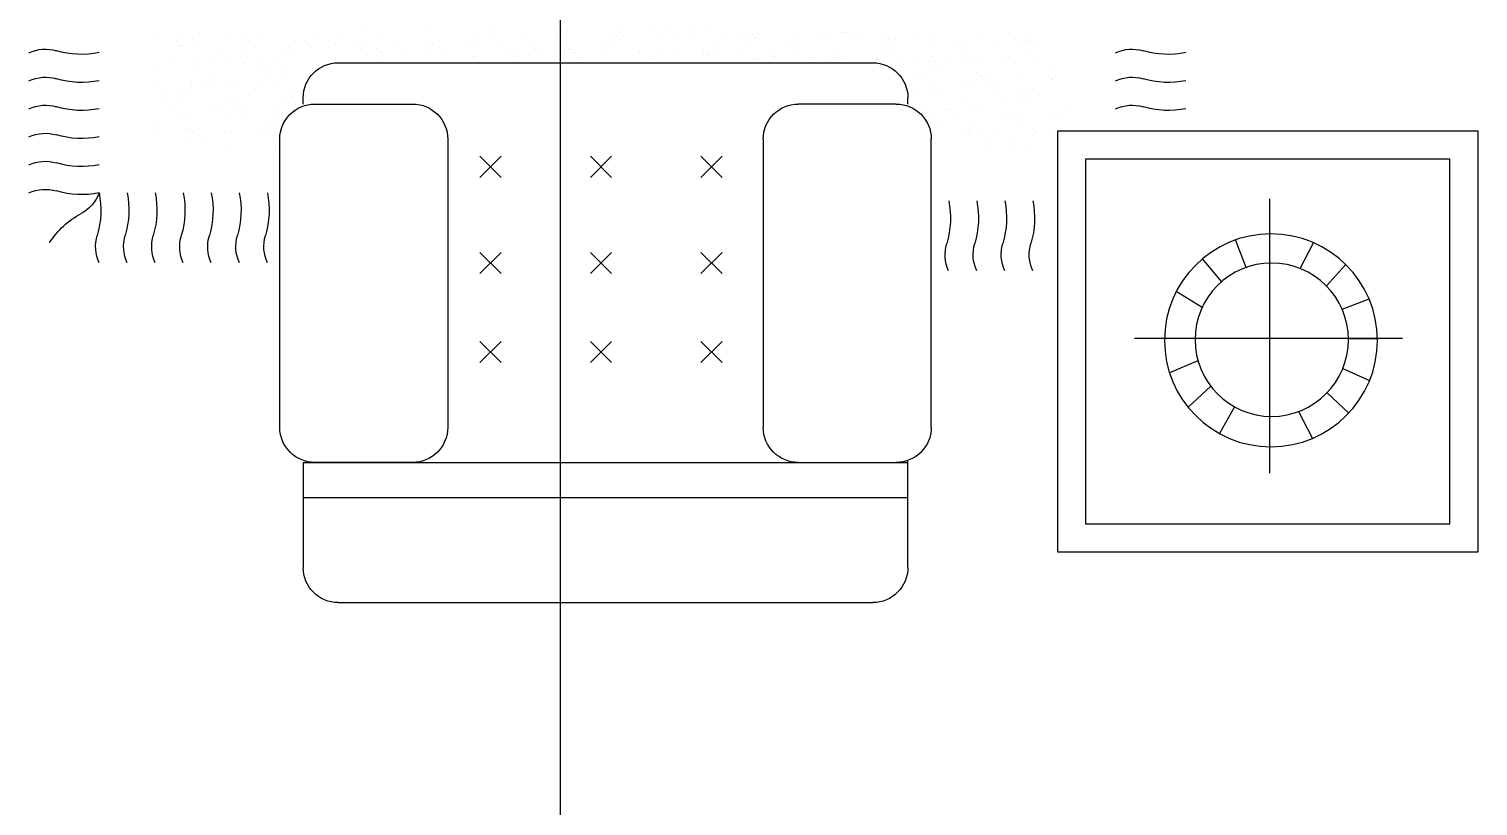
# Model space of a CAD drawing. Header units: millimetres. Extents: x 1203 to 40067, y 460 to 24960.
# Drawn here: x 17071 to 19138, y 13141 to 14250 of the extents above; entities that cross this region are included whole.
import ezdxf

# ---------------------------------------------------------------- set-up
doc = ezdxf.new("R2010")
doc.units = ezdxf.units.MM
for name, color, linetype in [('DOTE', 1, 'Continuous'), ('JJ', 252, 'Continuous'), ('LVTRY', 6, 'Continuous'), ('SPACE', 3, 'Continuous')]:
    doc.layers.add(name, color=color, linetype=linetype)
doc.styles.add('DIM_FONT', font='SIMPLEX.shx', dxfattribs={"width": 0.8})

# ---------------------------------------------------------------- blocks, each defined once
blk = doc.blocks.new('_C0FZY')
at = {"layer": 'JJ', "color": 8}
for p, q in [((737.7, -1941.5), (737.7, -1941.5)), ((798.9, -1940.9), (798.9, -1940.9)), ((889.6, -1941), (889.6, -1941)), ((992.2, -1938.5), (992.2, -1938.5)), ((996, -1939), (996, -1939)), ((1069.3, -1941.8), (1069.3, -1941.8)), ((1118.3, -1940.2), (1118.3, -1940.2)), ((1126.5, -1941.6), (1126.5, -1941.6)), ((1144.1, -1938.1), (1144.1, -1938.1)), ((1167.2, -1938.6), (1167.2, -1938.6)), ((1193, -1937.1), (1193, -1937.1)), ((1216.1, -1937), (1216.1, -1937)), ((1246.8, -1935.6), (1246.8, -1935.6)), ((1265.1, -1935.4), (1265.1, -1935.4)), ((1314, -1933.8), (1314, -1933.8)), ((1314.2, -1938.2), (1314.2, -1938.2)), ((1390.1, -1935.2), (1390.1, -1935.2)), ((1398.7, -1935.1), (1398.7, -1935.1)), ((1404.4, -1940.4), (1404.4, -1940.4)), ((1497.6, -1939.4), (1497.6, -1939.4)), ((1501.9, -1934.7), (1501.9, -1934.7)), ((1592.1, -1936.9), (1592.1, -1936.9)), ((1685.3, -1935.9), (1685.3, -1935.9)), ((1719.7, -1941.7), (1719.7, -1941.7)), ((1749.1, -1940.4), (1749.1, -1940.4)), ((1851.4, -1942.5), (1851.4, -1942.5)), ((1916.8, -1939.8), (1916.8, -1939.8)), ((726.7, -1953), (726.7, -1953)), ((730.8, -1952.2), (730.8, -1952.2)), ((734.5, -1951.1), (734.5, -1951.1)), ((746.8, -1953.3), (746.8, -1953.3)), ((751.1, -1948.6), (751.1, -1948.6)), ((775.7, -1951.4), (775.7, -1951.4)), ((824.6, -1949.8), (824.6, -1949.8)), ((826, -1961.5), (826, -1961.5)), ((841.3, -1950.8), (841.3, -1950.8)), ((866.1, -1952), (866.1, -1952)), ((873.6, -1948.2), (873.6, -1948.2)), ((922.5, -1946.6), (922.5, -1946.6)), ((928.6, -1959.1), (928.6, -1959.1)), ((931.5, -1949.2), (931.5, -1949.2)), ((933.3, -1962.4), (933.3, -1962.4)), ((934.5, -1949.8), (934.5, -1949.8)), ((938.8, -1945.1), (938.8, -1945.1)), ((971.4, -1945), (971.4, -1945)), ((985.4, -1949.2), (985.4, -1949.2)), ((1020.4, -1943.4), (1020.4, -1943.4)), ((1029, -1947.3), (1029, -1947.3)), ((1063.2, -1950.1), (1063.2, -1950.1)), ((1080.5, -1958.6), (1080.5, -1958.6)), ((1122.2, -1946.3), (1122.2, -1946.3)), ((1128.6, -1947.3), (1128.6, -1947.3)), ((1130.3, -1960.5), (1130.3, -1960.5)), ((1183.2, -1956.1), (1183.2, -1956.1)), ((1216.7, -1943.8), (1216.7, -1943.8)), ((1240, -1946.3), (1240, -1946.3)), ((1260.2, -1948.2), (1260.2, -1948.2)), ((1309.9, -1942.9), (1309.9, -1942.9)), ((1325.6, -1945.4), (1325.6, -1945.4)), ((1327.4, -1958.7), (1327.4, -1958.7)), ((1335.1, -1955.6), (1335.1, -1955.6)), ((1384.2, -1962.5), (1384.2, -1962.5)), ((1386.5, -1962.8), (1386.5, -1962.8)), ((1435.4, -1961.2), (1435.4, -1961.2)), ((1437.7, -1953.1), (1437.7, -1953.1)), ((1457.3, -1946.3), (1457.3, -1946.3)), ((1484.4, -1959.6), (1484.4, -1959.6)), ((1494.5, -1943.3), (1494.5, -1943.3)), ((1522.7, -1943.6), (1522.7, -1943.6)), ((1524.4, -1956.8), (1524.4, -1956.8)), ((1533.3, -1958), (1533.3, -1958)), ((1571.9, -1959), (1571.9, -1959)), ((1582.2, -1956.4), (1582.2, -1956.4)), ((1589.7, -1952.7), (1589.7, -1952.7)), ((1631.2, -1954.8), (1631.2, -1954.8)), ((1654.3, -1944.4), (1654.3, -1944.4)), ((1662.1, -1961.2), (1662.1, -1961.2)), ((1680.1, -1953.2), (1680.1, -1953.2)), ((1685.5, -1960.9), (1685.5, -1960.9)), ((1692.3, -1950.2), (1692.3, -1950.2)), ((1721.5, -1954.9), (1721.5, -1954.9)), ((1729.1, -1951.6), (1729.1, -1951.6)), ((1755.3, -1960.2), (1755.3, -1960.2)), ((1759.6, -1955.5), (1759.6, -1955.5)), ((1778, -1950), (1778, -1950)), ((1826.9, -1948.4), (1826.9, -1948.4)), ((1844.2, -1949.7), (1844.2, -1949.7)), ((1849.8, -1957.7), (1849.8, -1957.7)), ((1854.1, -1963.2), (1854.1, -1963.2)), ((1875.9, -1946.8), (1875.9, -1946.8)), ((1918.5, -1953), (1918.5, -1953)), ((1924.8, -1945.2), (1924.8, -1945.2)), ((1940, -1957.9), (1940, -1957.9)), ((1943, -1956.7), (1943, -1956.7)), ((1946.9, -1947.2), (1946.9, -1947.2)), ((1947.3, -1952.1), (1947.3, -1952.1)), ((1973.8, -1943.6), (1973.8, -1943.6)), ((723.6, -1978.5), (723.6, -1978.5)), ((736.2, -1964.3), (736.2, -1964.3)), ((750.2, -1983.6), (750.2, -1983.6)), ((762.4, -1982), (762.4, -1982)), ((799.2, -1982), (799.2, -1982)), ((803.5, -1975.4), (803.5, -1975.4)), ((816.8, -1977.6), (816.8, -1977.6)), ((821.1, -1972.9), (821.1, -1972.9)), ((848.1, -1980.4), (848.1, -1980.4)), ((865, -1979.6), (865, -1979.6)), ((868.9, -1972.6), (868.9, -1972.6)), ((897.1, -1978.8), (897.1, -1978.8)), ((911.3, -1975.1), (911.3, -1975.1)), ((921.8, -1969.8), (921.8, -1969.8)), ((946, -1977.2), (946, -1977.2)), ((1716.9, -1981.9), (954.4, -1981.9)), ((994.9, -1975.6), (994.9, -1975.6)), ((1000.5, -1973.5), (1000.5, -1973.5)), ((1004.5, -1974.1), (1004.5, -1974.1)), ((1008.8, -1969.4), (1008.8, -1969.4)), ((1016.9, -1979.1), (1016.9, -1979.1)), ((1043.9, -1974), (1043.9, -1974)), ((1065.9, -1970.7), (1065.9, -1970.7)), ((1092.8, -1972.4), (1092.8, -1972.4)), ((1099, -1971.6), (1099, -1971.6)), ((1119.6, -1976.6), (1119.6, -1976.6)), ((1141.8, -1970.8), (1141.8, -1970.8)), ((1176.4, -1966.8), (1176.4, -1966.8)), ((1190.7, -1969.2), (1190.7, -1969.2)), ((1192.2, -1970.6), (1192.2, -1970.6)), ((1196.5, -1965.9), (1196.5, -1965.9)), ((1197.6, -1971.6), (1197.6, -1971.6)), ((1239.6, -1967.6), (1239.6, -1967.6)), ((1263, -1968.9), (1263, -1968.9)), ((1264.7, -1982.1), (1264.7, -1982.1)), ((1271.5, -1976.1), (1271.5, -1976.1)), ((1286.7, -1968.1), (1286.7, -1968.1)), ((1288.6, -1966), (1288.6, -1966)), ((1337.5, -1964.4), (1337.5, -1964.4)), ((1374.1, -1973.7), (1374.1, -1973.7)), ((1379.9, -1967.1), (1379.9, -1967.1)), ((1394.6, -1969.7), (1394.6, -1969.7)), ((1430.9, -1963.9), (1430.9, -1963.9)), ((1460, -1967), (1460, -1967)), ((1461.7, -1980.2), (1461.7, -1980.2)), ((1474.4, -1964.7), (1474.4, -1964.7)), ((1526.1, -1973.2), (1526.1, -1973.2)), ((1567.6, -1963.7), (1567.6, -1963.7)), ((1591.6, -1967.9), (1591.6, -1967.9)), ((1621.9, -1981.4), (1621.9, -1981.4)), ((1628.7, -1970.7), (1628.7, -1970.7)), ((1657, -1965.1), (1657, -1965.1)), ((1658.8, -1978.3), (1658.8, -1978.3)), ((1780.6, -1970.2), (1780.6, -1970.2)), ((1788.7, -1966), (1788.7, -1966)), ((1803.1, -1982.7), (1803.1, -1982.7)), ((1829.6, -1979.8), (1829.6, -1979.8)), ((1852.1, -1981.1), (1852.1, -1981.1)), ((1855.8, -1976.4), (1855.8, -1976.4)), ((1876.4, -1978.5), (1876.4, -1978.5)), ((1883.3, -1967.7), (1883.3, -1967.7)), ((1901, -1979.5), (1901, -1979.5)), ((1919.8, -1982), (1919.8, -1982)), ((1950, -1977.9), (1950, -1977.9)), ((698.8, -2002.5), (698.8, -2002.5)), ((701.3, -1985.2), (701.3, -1985.2)), ((703.4, -2000.6), (703.4, -2000.6)), ((740.8, -1998.8), (740.8, -1998.8)), ((793.6, -2002.8), (793.6, -2002.8)), ((801.4, -2000.1), (801.4, -2000.1)), ((806.2, -1996), (806.2, -1996)), ((858.2, -1990.3), (858.2, -1990.3)), ((870.6, -1985.8), (870.6, -1985.8)), ((886.8, -2001.9), (886.8, -2001.9)), ((891.1, -1997.2), (891.1, -1997.2)), ((1791.4, -1986.6), (1791.4, -1986.6)), ((1793.1, -1999.8), (1793.1, -1999.8)), ((1812.8, -1999), (1812.8, -1999)), ((1819.7, -1988.3), (1819.7, -1988.3)), ((1825.3, -1984.5), (1825.3, -1984.5)), ((1899.6, -2004.1), (1899.6, -2004.1)), ((1923.1, -1987.5), (1923.1, -1987.5)), ((1971.6, -1987.8), (1971.6, -1987.8)), ((699.1, -2005.3), (699.1, -2005.3)), ((726.4, -2017.9), (726.4, -2017.9)), ((737.8, -2020.6), (737.8, -2020.6)), ((743.5, -2019.5), (743.5, -2019.5)), ((773.4, -2024.9), (773.4, -2024.9)), ((775.4, -2016.3), (775.4, -2016.3)), ((794.6, -2010.8), (794.6, -2010.8)), ((807.9, -2009.3), (807.9, -2009.3)), ((824.3, -2014.7), (824.3, -2014.7)), ((873.2, -2013.1), (873.2, -2013.1)), ((875.1, -2020.3), (875.1, -2020.3)), ((889.7, -2020.1), (889.7, -2020.1)), ((1780.5, -2018.6), (1780.5, -2018.6)), ((1802.1, -2009.8), (1802.1, -2009.8)), ((1829.4, -2017), (1829.4, -2017)), ((1860.4, -2010.9), (1860.4, -2010.9)), ((1878.4, -2015.4), (1878.4, -2015.4)), ((1895.3, -2008.8), (1895.3, -2008.8)), ((1908, -2008.3), (1908, -2008.3)), ((1925.8, -2008.2), (1925.8, -2008.2)), ((1927.3, -2013.8), (1927.3, -2013.8)), ((1927.5, -2021.4), (1927.5, -2021.4)), ((1976.2, -2012.2), (1976.2, -2012.2)), ((680.8, -2042.9), (680.8, -2042.9)), ((731, -2031.3), (731, -2031.3)), ((745.2, -2032.7), (745.2, -2032.7)), ((769.1, -2029.6), (769.1, -2029.6)), ((812.5, -2043.8), (812.5, -2043.8)), ((826.1, -2040.6), (826.1, -2040.6)), ((863.6, -2027.1), (863.6, -2027.1)), ((877.9, -2041), (877.9, -2041)), ((904.4, -2040.7), (904.4, -2031.9)), ((921, -2040.7), (1060.7, -2040.7)), ((1750.3, -2040.7), (1610.7, -2040.7)), ((1766.9, -2040.7), (1766.9, -2031.9)), ((1777.6, -2036.6), (1777.6, -2036.6)), ((1781.9, -2031.9), (1781.9, -2031.9)), ((1797.7, -2034.3), (1797.7, -2034.3)), ((1844.4, -2028.8), (1844.4, -2028.8)), ((1863.1, -2031.6), (1863.1, -2031.6)), ((1864.8, -2044.8), (1864.8, -2044.8)), ((1872.1, -2034.1), (1872.1, -2034.1)), ((1901.9, -2046), (1901.9, -2046)), ((1940.2, -2037), (1940.2, -2037)), ((1947, -2026.3), (1947, -2026.3)), ((1950.8, -2044.4), (1950.8, -2044.4)), ((1965.3, -2033.1), (1965.3, -2033.1)), ((1969.6, -2028.4), (1969.6, -2028.4)), ((682.6, -2056.1), (682.6, -2056.1)), ((703.8, -2053.8), (703.8, -2053.8)), ((745.9, -2054.9), (745.9, -2054.9)), ((752.7, -2052.2), (752.7, -2052.2)), ((762.5, -2061.1), (762.5, -2061.1)), ((801.6, -2050.6), (801.6, -2050.6)), ((815.2, -2064.4), (815.2, -2064.4)), ((839.1, -2053.9), (839.1, -2053.9)), ((843.4, -2049.2), (843.4, -2049.2)), ((850.6, -2049), (850.6, -2049)), ((865.2, -2058.7), (865.2, -2058.7)), ((879.6, -2054.2), (879.6, -2054.2)), ((1780.8, -2049.3), (1780.8, -2049.3)), ((1800.4, -2055), (1800.4, -2055)), ((1804, -2049.2), (1804, -2049.2)), ((1847.6, -2060.9), (1847.6, -2060.9)), ((1851.9, -2056.2), (1851.9, -2056.2)), ((1852.9, -2047.6), (1852.9, -2047.6)), ((1876.6, -2057.6), (1876.6, -2057.6)), ((1883.4, -2046.8), (1883.4, -2046.8)), ((1932.1, -2055.9), (1932.1, -2055.9)), ((1942.1, -2058.4), (1942.1, -2058.4)), ((91.2, -2079.4), (691.2, -2079.4)), ((91.2, -2679.4), (91.2, -2079.4)), ((691.2, -2079.4), (691.2, -2679.4)), ((698.9, -2081.6), (698.9, -2081.6)), ((721.4, -2081.7), (721.4, -2081.7)), ((725.7, -2077), (725.7, -2077)), ((727.3, -2084.4), (727.3, -2084.4)), ((749.8, -2067.2), (749.8, -2067.2)), ((776.2, -2082.8), (776.2, -2082.8)), ((801.6, -2079.2), (801.6, -2079.2)), ((815.9, -2079.2), (815.9, -2079.2)), ((816.9, -2077.6), (816.9, -2077.6)), ((825.2, -2081.2), (825.2, -2081.2)), ((858.3, -2069.4), (858.3, -2069.4)), ((1802.2, -2068.2), (1802.2, -2068.2)), ((1813, -2078.1), (1813, -2078.1)), ((1819.8, -2067.4), (1819.8, -2067.4)), ((1824.4, -2086.1), (1824.4, -2086.1)), ((1829.1, -2082), (1829.1, -2082)), ((1869.4, -2079.3), (1869.4, -2079.3)), ((1878, -2080.4), (1878, -2080.4)), ((1908.1, -2087.4), (1908.1, -2087.4)), ((1917.6, -2085.2), (1917.6, -2085.2)), ((1921.9, -2080.5), (1921.9, -2080.5)), ((1927, -2078.8), (1927, -2078.8)), ((1934.8, -2076.5), (1934.8, -2076.5)), ((1971.7, -2066.9), (1971.7, -2066.9)), ((1975.9, -2077.2), (1975.9, -2077.2)), ((738, -2099.7), (738, -2099.7)), ((752.5, -2087.8), (752.5, -2087.8)), ((754.2, -2101.1), (754.2, -2101.1)), ((794.7, -2089.9), (794.7, -2089.9)), ((795.7, -2101.3), (795.7, -2101.3)), ((871, -2501.9), (871, -2090.7)), ((1110.7, -2090.7), (1110.7, -2501.9)), ((1560.7, -2090.7), (1560.7, -2501.9)), ((1800.3, -2501.9), (1800.3, -2090.7)), ((1806.7, -2102.7), (1806.7, -2102.7)), ((1872.1, -2099.9), (1872.1, -2099.9)), ((1936.5, -2089.7), (1936.5, -2089.7)), ((131.2, -2119.4), (651.2, -2119.4)), ((131.2, -2639.4), (131.2, -2119.4)), ((651.2, -2119.4), (651.2, -2639.4)), ((1169.3, -2145.4), (1199.5, -2115.2)), ((1199.5, -2145.4), (1169.3, -2115.2)), ((1357.1, -2145.4), (1326.9, -2115.2)), ((1326.9, -2145.4), (1357.1, -2115.2)), ((1484.5, -2145.4), (1514.7, -2115.2)), ((1514.7, -2145.4), (1484.5, -2115.2)), ((387.9, -2567.5), (387.9, -2176.1)), ((344.8, -2275.4), (325.9, -2238.5)), ((421.9, -2273.8), (437.2, -2234.5)), ((1169.3, -2282.6), (1199.5, -2252.4)), ((1199.5, -2282.6), (1169.3, -2252.4)), ((1326.9, -2282.6), (1357.1, -2252.4)), ((1357.1, -2282.6), (1326.9, -2252.4)), ((1484.5, -2282.6), (1514.7, -2252.4)), ((1514.7, -2282.6), (1484.5, -2252.4)), ((307.4, -2300.2), (279.9, -2269.5)), ((456.8, -2294.1), (484.1, -2261.4)), ((484.6, -2330.9), (521.5, -2308.1)), ((285, -2333.5), (246.6, -2318.6)), ((199, -2375.4), (581.2, -2375.4)), ((276, -2375.5), (234.7, -2375.4)), ((1169.3, -2409.6), (1199.5, -2379.4)), ((1199.5, -2409.6), (1169.3, -2379.4)), ((1326.9, -2409.6), (1357.1, -2379.4)), ((1357.1, -2409.6), (1326.9, -2379.4)), ((1484.5, -2409.6), (1514.7, -2379.4)), ((1514.7, -2409.6), (1484.5, -2379.4)), ((283.9, -2417.9), (245.8, -2435)), ((490.6, -2406.8), (531.2, -2424.1)), ((306.5, -2452.7), (275.6, -2481.5)), ((472.4, -2443.1), (504.6, -2473.3)), ((347.4, -2479.5), (327.3, -2517.6)), ((438.5, -2472.5), (459.9, -2510.7)), ((387.9, -2529.7), (387.9, -2486.3)), ((904.4, -2701.9), (904.4, -2549)), ((1766.9, -2551.9), (904.4, -2551.9)), ((1060.7, -2551.9), (921, -2551.9)), ((1610.7, -2551.9), (1750.3, -2551.9)), ((1766.9, -2551.9), (1766.9, -2701.9)), ((1766.9, -2601.9), (904.4, -2601.9)), ((651.2, -2639.4), (131.2, -2639.4)), ((691.2, -2679.4), (91.2, -2679.4)), ((1716.9, -2751.9), (954.4, -2751.9))]:
    blk.add_line(p, q, dxfattribs=at)
for centre, radius in [((386.5, -2377.8), 151.9), ((385.4, -2376.9), 109.4)]:
    blk.add_circle(centre, radius, dxfattribs=at)
for centre, radius, start, end in [((584.9, -2018.2), 55.8, 65.4394, 106.607), ((2134.8, -2018.2), 55.8, 65.4394, 106.607), ((533, -1844.4), 125.5, 258.5105, 286.607), ((954.4, -2031.9), 50, 90, 180), ((1716.9, -2031.9), 50, 360, 90), ((2083, -1844.4), 125.5, 258.5105, 286.607), ((533, -1884.4), 125.5, 258.5105, 286.607), ((584.9, -2058.2), 55.8, 65.4394, 106.607), ((2083, -1884.4), 125.5, 258.5105, 286.607), ((2134.8, -2058.2), 55.8, 65.4394, 106.607), ((533, -1924.4), 125.5, 258.5105, 286.607), ((584.9, -2098.2), 55.8, 65.4394, 106.607), ((921, -2090.7), 50, 90, 180), ((1060.7, -2090.7), 50, 0, 90), ((1610.7, -2090.7), 50, 90, 180), ((1750.3, -2090.7), 50, 0, 90), ((2083, -1924.4), 125.5, 258.5105, 286.607), ((2134.8, -2098.2), 55.8, 65.4394, 106.607), ((2083, -1964.4), 125.5, 258.5105, 286.607), ((2134.8, -2138.2), 55.8, 65.4394, 106.607), ((2083, -2004.4), 125.5, 258.5105, 286.607), ((2134.8, -2178.2), 55.8, 65.4394, 106.607), ((1941, -2192.4), 125.5, 168.5105, 196.607), ((1981, -2192.4), 125.5, 168.5105, 196.607), ((2021, -2192.4), 125.5, 168.5105, 196.607), ((2061, -2192.4), 125.5, 168.5105, 196.607), ((2101, -2192.4), 125.5, 168.5105, 196.607), ((2141, -2192.4), 125.5, 168.5105, 196.607), ((2181, -2192.4), 125.5, 168.5105, 196.607), ((2083, -2044.4), 125.5, 258.5105, 286.607), ((2110.2, -2148), 55.8, 200.4394, 241.607), ((2134.8, -2218.2), 55.8, 65.4394, 106.607), ((849.2, -2203.6), 125.5, 168.5105, 196.607), ((889.2, -2203.6), 125.5, 168.5105, 196.607), ((929.2, -2203.6), 125.5, 168.5105, 196.607), ((969.2, -2203.6), 125.5, 168.5105, 196.607), ((2024, -2307.4), 125.5, 33.5105, 61.607), ((1767.2, -2244.2), 55.8, 335.4394, 16.607), ((1807.2, -2244.2), 55.8, 335.4394, 16.607), ((1847.2, -2244.2), 55.8, 335.4394, 16.607), ((1887.2, -2244.2), 55.8, 335.4394, 16.607), ((1927.2, -2244.2), 55.8, 335.4394, 16.607), ((1967.2, -2244.2), 55.8, 335.4394, 16.607), ((2007.2, -2244.2), 55.8, 335.4394, 16.607), ((675.5, -2255.4), 55.8, 335.4394, 16.607), ((715.5, -2255.4), 55.8, 335.4394, 16.607), ((755.5, -2255.4), 55.8, 335.4394, 16.607), ((795.5, -2255.4), 55.8, 335.4394, 16.607), ((921, -2501.9), 50, 180, 270), ((1060.7, -2501.9), 50, 270, 0), ((1610.7, -2501.9), 50, 180, 270), ((1750.3, -2501.9), 50, 270, 0), ((954.4, -2701.9), 50, 180, 270), ((1716.9, -2701.9), 50, 270, 0)]:
    blk.add_arc(centre, radius, start, end, dxfattribs=at)
at = {"style": 'DIM_FONT', "width": 0.8, "flags": 9}
for tag in ['YSIZE', 'XSIZE']:
    blk.add_attdef(tag, (0, 0), '', height=0.5, dxfattribs=at)
blk = doc.blocks.new('111')
blk.add_blockref('_C0FZY', (14400, 8700))
blk = doc.blocks.new('_C245JOH')
at = {"layer": 'LVTRY', "xscale": -1}
blk.add_blockref('111', (14400, -7775), dxfattribs=at)
at = {"style": 'DIM_FONT', "width": 0.7, "flags": 9}
for tag in ['XSIZE', 'YSIZE']:
    blk.add_attdef(tag, (0, 0), '', height=0.5, dxfattribs=at)

msp = doc.modelspace()

# ---------------------------------------------------------------- linework, layer by layer
at = {"layer": 'DOTE'}
msp.add_line((17829.2, 5260.4), (17829.2, 20160.4), dxfattribs=at)

# ---------------------------------------------------------------- block references
at = {"layer": 'SPACE'}
msp.add_blockref('_C245JOH', (19229.2, 15258.4), dxfattribs=at)

doc.saveas('drawing.dxf')
